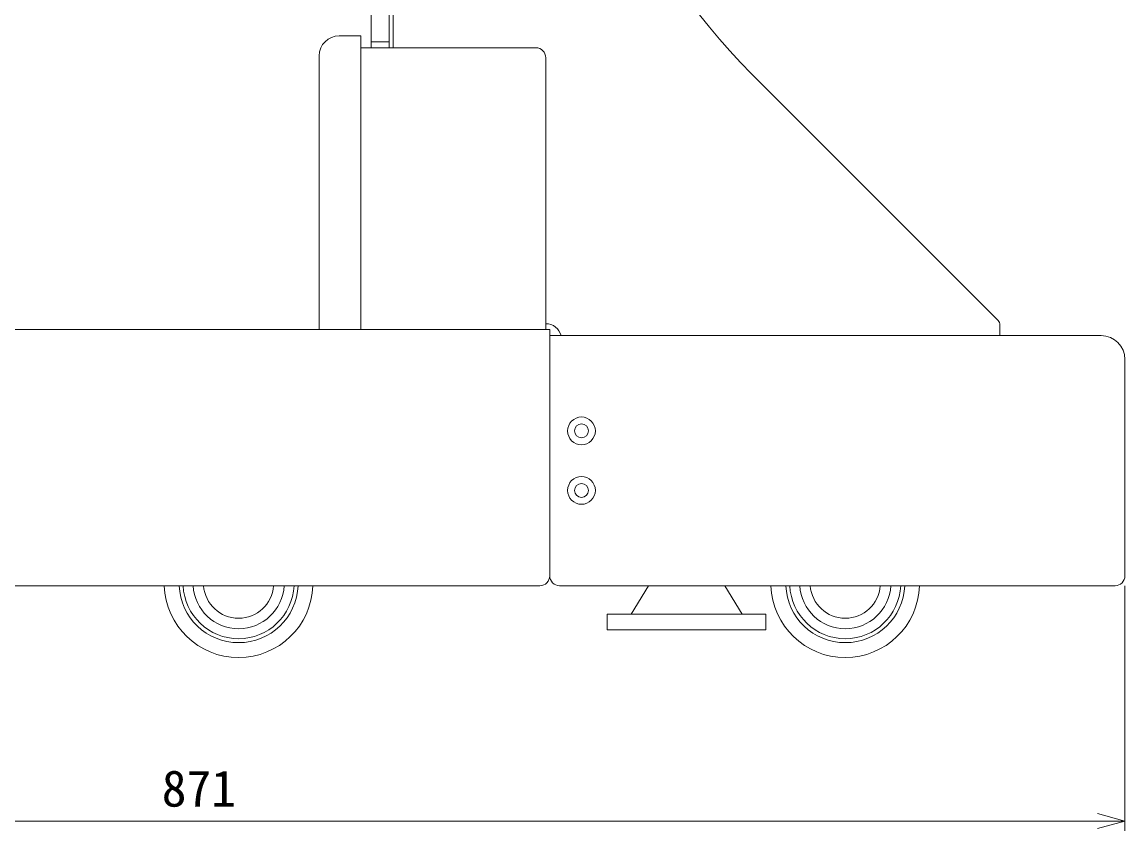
# Model space of a CAD drawing. Units: millimetres, scale not verified. Extents: x -63 to 62, y -56 to 57.
# Drawn here: x 30.27 to 41.4, y -5 to 3.15 of the extents above; entities that cross this region are included whole.
import ezdxf
from ezdxf.enums import TextEntityAlignment as Align

# ---------------------------------------------------------------- set-up
doc = ezdxf.new("R2010")
doc.units = ezdxf.units.MM
doc.header["$LTSCALE"] = 0.125
doc.layers.add('0-0_0', color=7, linetype='Continuous', lineweight=9)
doc.layers.add('0-5_GAIKEI', color=1, linetype='Continuous', lineweight=18)
doc.styles.add('ＭＳ ゴシック', font='')
doc.styles.get('ＭＳ ゴシック').set_extended_font_data('MS Gothic')

# ---------------------------------------------------------------- blocks, each defined once
blk = doc.blocks.new('_OPEN30')
at = {"layer": '0-0_0'}
blk.add_line((0, 0), (-1, 0), dxfattribs=at)
blk.add_lwpolyline([(-1, 0.26795), (0, 0), (-1, -0.26795)], dxfattribs=at)

msp = doc.modelspace()

# ---------------------------------------------------------------- linework, layer by layer
at = {"layer": '0-5_GAIKEI'}
for p, q in [((33.7954, 2.895), (33.7954, 4.6963)), ((33.9755, 2.895), (33.9755, 4.6963)), ((33.7954, 2.955), (33.9755, 2.955)), ((36.4185, -2.8153), (36.5919, -2.5291)), ((37.3636, -2.5291), (37.537, -2.8153)), ((36.1771, -2.8153), (36.1771, -2.9754)), ((37.7783, -2.8153), (36.1771, -2.8153)), ((37.7783, -2.8153), (37.7783, -2.9754)), ((37.7783, -2.9754), (36.1771, -2.9754))]:
    msp.add_line(p, q, dxfattribs=at)
at = {"layer": '0-5_GAIKEI', "color": 7}
for p, q in [((34.0155, 2.895), (34.0155, 4.6751)), ((33.4711, 3.0151), (33.6913, 3.0151)), ((33.6913, 0.0529), (33.6913, 3.0151)), ((33.6913, 0.1529), (33.6913, 3.0151)), ((33.6913, 2.895), (35.4766, 2.895)), ((33.271, 0.0529), (33.271, 2.8149)), ((35.5567, 2.7949), (35.5567, 0.0529)), ((40.1225, 0.1436), (37.6327, 2.6334)), ((24.6586, 0.0529), (35.5967, 0.0529)), ((33.3751, 0.0529), (35.5767, 0.0529)), ((35.5967, -2.429), (35.5967, 0.0529)), ((40.1401, -0.0072), (40.1401, 0.1011)), ((35.5967, -0.0072), (41.1609, -0.0072)), ((35.5967, -2.429), (35.5967, -0.0072)), ((35.7117, -0.0072), (39.9562, -0.0072)), ((41.401, -2.429), (41.401, -0.2474)), ((35.4966, -2.5291), (24.6178, -2.5291)), ((35.6968, -2.5291), (41.301, -2.5291)), ((41.401, -2.5291), (41.401, -5.0018)), ((41.401, -4.9018), (23.984, -4.9018))]:
    msp.add_line(p, q, dxfattribs=at)
at = {"layer": '0-5_GAIKEI'}
for centre, radius in [((35.9169, -0.9679), 0.1401), ((35.9169, -0.9679), 0.0701), ((35.9169, -1.5683), 0.1401), ((35.9169, -1.5683), 0.0701)]:
    msp.add_circle(centre, radius, dxfattribs=at)
at = {"layer": '0-5_GAIKEI', "color": 7}
for centre, radius, start, end in [((42.1616, 7.1622), 6.4048, 180, 225), ((33.4711, 2.8149), 0.2001, 90, 180), ((35.4566, 2.7949), 0.1001, 0, 90), ((35.5567, -0.0472), 0.1601, 14.47751, 90), ((40.08, 0.1011), 0.06, 0, 45), ((41.1609, -0.2474), 0.2402, 0, 90), ((35.4966, -2.429), 0.1001, 270, 0), ((35.6968, -2.429), 0.1001, 180, 270), ((41.301, -2.429), 0.1001, 270, 0)]:
    msp.add_arc(centre, radius, start, end, dxfattribs=at)
at = {"layer": '0-5_GAIKEI'}
for centre, radius, start, end in [((32.457, -2.503), 0.7506, 181.98665, 358.01335), ((32.457, -2.503), 0.6005, 182.48359, 357.51641), ((32.457, -2.503), 0.5604, 182.66112, 357.33888), ((32.457, -2.503), 0.4603, 183.24018, 356.75982), ((32.457, -2.503), 0.3543, 184.21196, 355.78804), ((38.5789, -2.503), 0.7506, 181.98665, 358.01335), ((38.5789, -2.503), 0.6005, 182.48359, 357.51641), ((38.5789, -2.503), 0.5604, 182.66112, 357.33888), ((38.5789, -2.503), 0.4603, 183.24018, 356.75982), ((38.5789, -2.503), 0.3543, 184.21196, 355.78804)]:
    msp.add_arc(centre, radius, start, end, dxfattribs=at)

# ---------------------------------------------------------------- block references
at = {"layer": '0-5_GAIKEI', "xscale": 0.2772065, "yscale": 0.2772065}
msp.add_blockref('_OPEN30', (41.401, -4.9018), dxfattribs=at)

# ---------------------------------------------------------------- texts
at = {"layer": '0-5_GAIKEI', "color": 7, "style": 'ＭＳ ゴシック'}
msp.add_text('871', height=0.3668, dxfattribs=at).set_placement((31.6816, -4.8667), align=Align.BOTTOM_LEFT)

doc.saveas('drawing.dxf')
